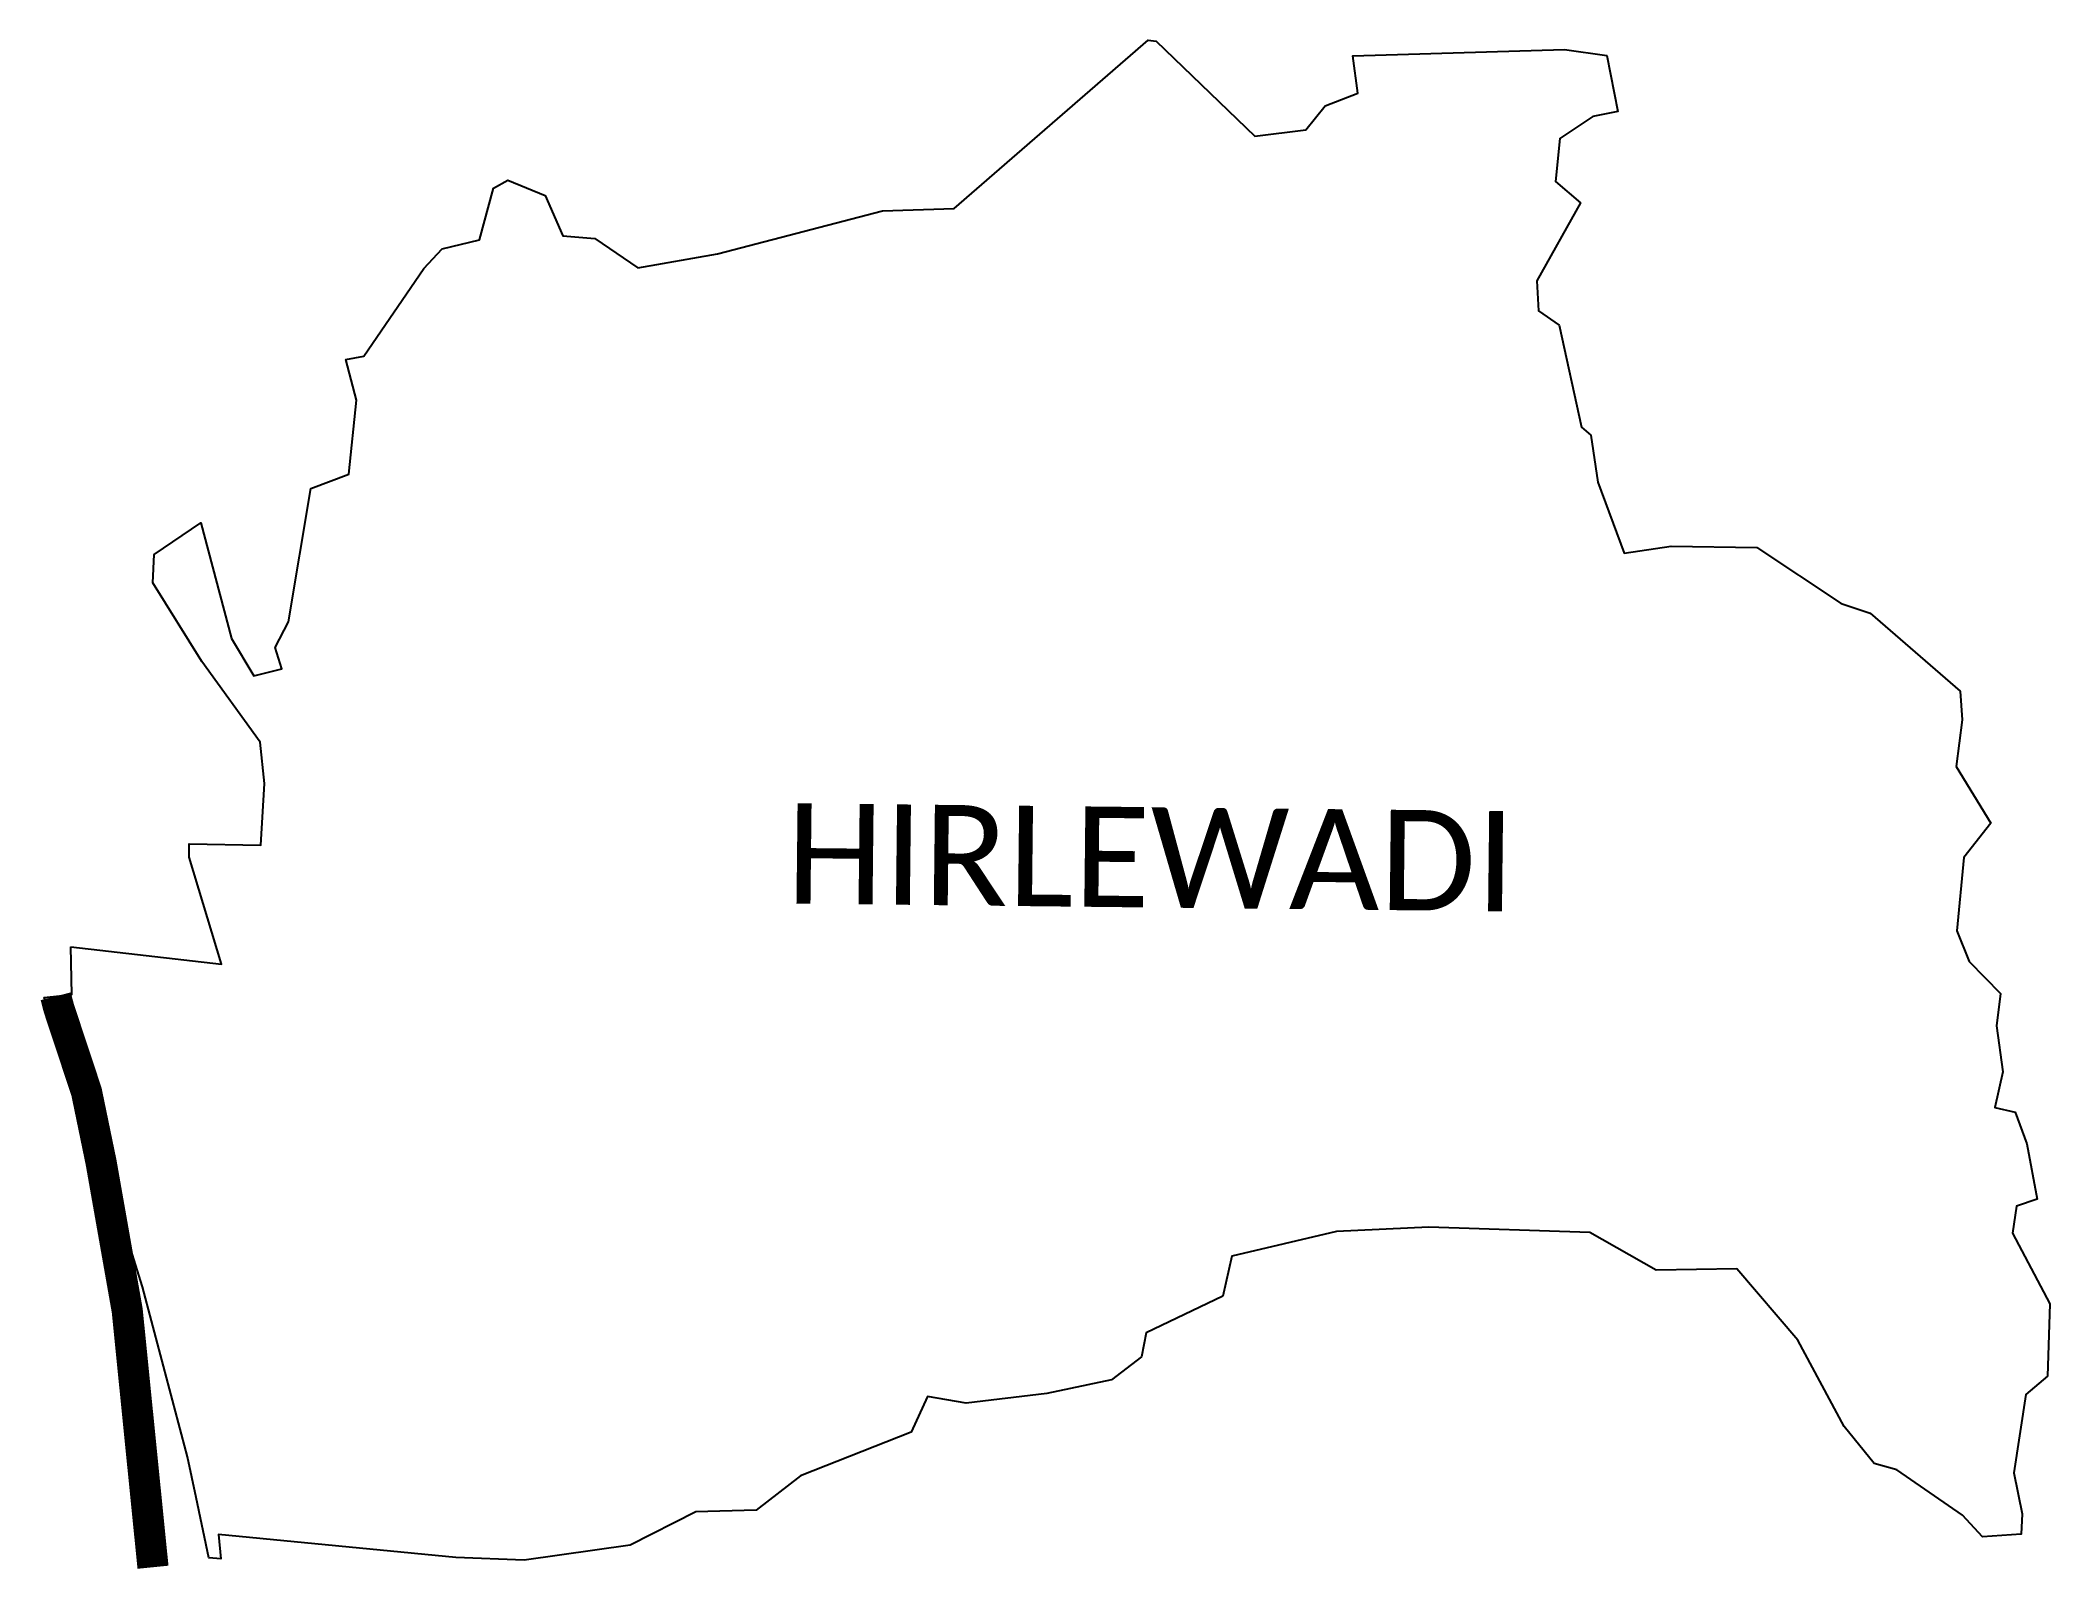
# Model space of a CAD drawing. Header units: metres. Extents: x 333250 to 336477, y 1789452 to 1791930.
import ezdxf

# ---------------------------------------------------------------- set-up
doc = ezdxf.new("R2010")
doc.units = ezdxf.units.M
doc.layers.add('NATURALLY PROTECTED', color=3, linetype='Continuous')
doc.layers.add('VILLAGE NAME', color=250, linetype='Continuous')

msp = doc.modelspace()

# ---------------------------------------------------------------- linework, layer by layer
at = {"color": 3}
msp.add_lwpolyline([(333298.9, 1790474), (333540.7, 1790446.1), (333488.9, 1790618), (333489.1, 1790639), (333603.8, 1790637.2), (333610, 1790736.2), (333602.8, 1790802.4), (333509.1, 1790932), (333430.7, 1791058.5), (333432.7, 1791103.9), (333507.6, 1791154.8), (333556.7, 1790968.9), (333592.6, 1790909), (333637.6, 1790920), (333627.1, 1790954.4), (333648.2, 1790995.9), (333684.2, 1791209.6), (333745.2, 1791233), (333757.6, 1791351.7), (333740.4, 1791416.8), (333769.3, 1791422.6), (333866, 1791563.2), (333895.1, 1791594.9), (333955, 1791609.3), (333977.5, 1791692.4), (334000.7, 1791705), (334060.5, 1791680.6), (334088.7, 1791615.6), (334140.3, 1791611.5), (334209.4, 1791564.1), (334337.6, 1791586.7), (334602.2, 1791655.9), (334717.2, 1791659.4), (335029.2, 1791929.8), (335041.9, 1791928.2), (335200.5, 1791775.6), (335282.3, 1791786), (335313.4, 1791824.3), (335365.6, 1791844.9), (335357.5, 1791904.8), (335697.8, 1791914.9), (335765.5, 1791905.1), (335783.2, 1791815.1), (335742.9, 1791807.5), (335690.2, 1791771.7), (335682.9, 1791703), (335723.2, 1791668.6), (335653.1, 1791543.5), (335655.6, 1791495.2), (335688.9, 1791472.2), (335725.1, 1791308.6), (335740.1, 1791295.3), (335751.3, 1791220.1), (335793.6, 1791106.1), (335868.9, 1791117.5), (336006.5, 1791114.9), (336141.9, 1791025.3), (336188.5, 1791009.4), (336333, 1790884.2), (336336.4, 1790838.4), (336326.8, 1790763.5), (336382.3, 1790672.5), (336338.9, 1790617.4), (336327.8, 1790499.4), (336347.2, 1790450.4), (336397.7, 1790398.8), (336391.6, 1790347.2), (336401.5, 1790273.3), (336388.8, 1790215.7), (336421.3, 1790208.3), (336440.2, 1790157.2), (336456.4, 1790068.4), (336423.6, 1790057.2), (336417.1, 1790014), (336477, 1789900.7), (336473, 1789784.4), (336438.5, 1789755), (336419.4, 1789628.9), (336432.8, 1789563.2), (336430.9, 1789530.7), (336369, 1789526.1), (336337, 1789560.9), (336231.4, 1789634.1), (336194.8, 1789644.3), (336146.5, 1789703.7), (336072.1, 1789842.2), (335974.5, 1789956.8), (335844.6, 1789954.7), (335738.5, 1790015.3), (335479.7, 1790023.4), (335331.6, 1790016.9), (335163.1, 1789976.9), (335149.1, 1789913), (335026, 1789853.9), (335018.1, 1789815.2), (334969.9, 1789778.3), (334866.5, 1789756.4), (334736.9, 1789740.9), (334674.8, 1789751.5), (334648.5, 1789694.2), (334470.7, 1789624.5), (334399.6, 1789569.1), (334302.3, 1789566.6), (334197.1, 1789512.9), (334027.1, 1789489), (333917.1, 1789493.2), (333536.2, 1789530.1), (333539.7, 1789490.9), (333520.5, 1789492.8), (333500.1, 1789589.7), (333486.1, 1789655), (333413.7, 1789928), (333345.8, 1790145.3), (333317.8, 1790234.4), (333256.1, 1790392.5), (333300.6, 1790397.1), (333298.9, 1790474)], dxfattribs=at)
at = {"layer": 'NATURALLY PROTECTED', "color": 116, "true_color": 0x136734, "const_width": 50, "flags": 128}
msp.add_lwpolyline([(333274.6, 1790394.4), (333279.6, 1790375.1), (333324, 1790241), (333347.3, 1790128.4), (333374.5, 1789974.3), (333389.4, 1789889.7), (333412.3, 1789661.6), (333430.8, 1789477.5)], dxfattribs=at)

# ---------------------------------------------------------------- texts
at = {"layer": 'VILLAGE NAME', "insert": (334448.8, 1790704.5), "char_height": 161.109, "attachment_point": 1, "rotation": 359.3742}
msp.add_mtext_dynamic_manual_height_columns('{\\fCalibri|b0|i0|c0|p34;HIRLEWADI}', width=1589.786, gutter_width=805.5, heights=[0], dxfattribs=at)

doc.saveas('drawing.dxf')
